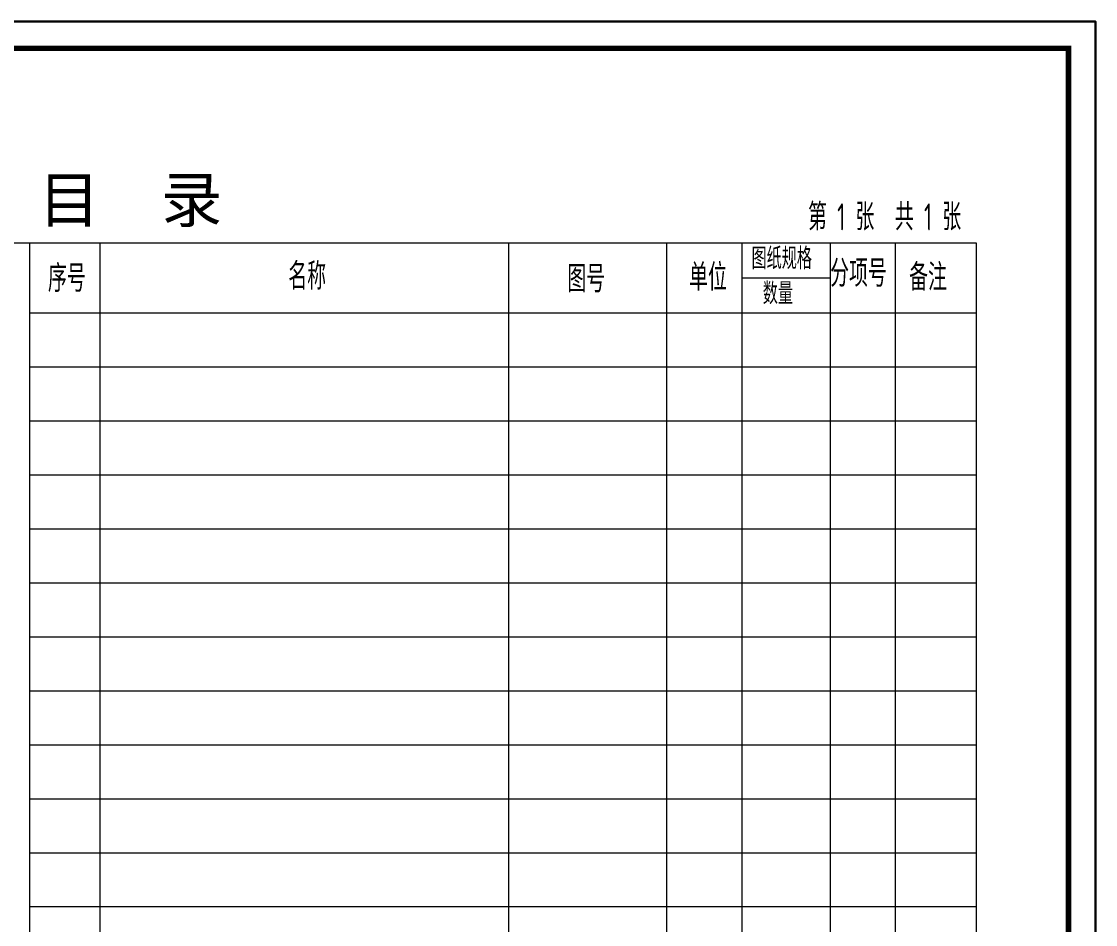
# Model space of a CAD drawing. Extents: x -124594 to 516503, y -3148 to 203159.
# Drawn here: x -102482 to -82594, y 156717 to 173449 of the extents above; entities that cross this region are included whole.
import ezdxf

# ---------------------------------------------------------------- set-up
doc = ezdxf.new("R2010")
doc.units = 0
doc.header["$LTSCALE"] = 1000
doc.header["$MEASUREMENT"] = 0
for name, color, linetype in [('bianmulu_lp', 7, 'Continuous'), ('PUB_TITLE', 4, 'Continuous'), ('S-PL', 2, 'Continuous'), ('打印框线', 7, 'Continuous'), ('标准打印框线2025-06-18-12-15', 7, 'Continuous')]:
    doc.layers.add(name, color=color, linetype=linetype)
doc.styles.add('TSSD_Rein', font='gbenor.shx', dxfattribs={"width": 0.7, "bigfont": 'hztxt.shx'})
doc.styles.add('WMF-宋体0', font='宋体.ttf')

msp = doc.modelspace()

# ---------------------------------------------------------------- linework, layer by layer
at = {"color": 7, "lineweight": 0}
for points in [[(-120159, 169348), (-84806, 169348)], [(-89146, 168698), (-87506, 168698)]]:
    msp.add_lwpolyline(points, dxfattribs=at)
at = {"layer": 'bianmulu_lp', "color": 7, "lineweight": 0}
for points in [[(-102332, 169348), (-102332, 148048)], [(-101029, 169348), (-101029, 148048)], [(-93464, 169348), (-93464, 148048)], [(-90539, 169348), (-90539, 148048)], [(-89146, 169348), (-89146, 148048)], [(-87506, 169348), (-87506, 148048)], [(-86306, 169348), (-86306, 148048)], [(-84806, 169348), (-84806, 148048)], [(-102332, 168048), (-84806, 168048)], [(-102332, 167048), (-84806, 167048)], [(-102332, 166048), (-84806, 166048)], [(-102332, 165048), (-84806, 165048)], [(-102332, 164048), (-84806, 164048)], [(-102332, 163048), (-84806, 163048)], [(-102332, 162048), (-84806, 162048)], [(-102332, 161048), (-84806, 161048)], [(-102332, 160048), (-84806, 160048)], [(-102332, 159048), (-84806, 159048)], [(-102332, 158048), (-84806, 158048)], [(-102332, 157048), (-84806, 157048)]]:
    msp.add_lwpolyline(points, dxfattribs=at)
at = {"layer": 'PUB_TITLE'}
msp.add_lwpolyline([(-124594, 143749), (-82594, 143749), (-82594, 173449), (-124594, 173449)], close=True, dxfattribs=at)
at = {"layer": 'PUB_TITLE', "const_width": 100}
msp.add_lwpolyline([(-122094, 144249), (-83094, 144249), (-83094, 172949), (-122094, 172949)], close=True, dxfattribs=at)
at = {"layer": 'S-PL', "ltscale": 0.3}
msp.add_lwpolyline([(-124594, 173449), (-82594, 173449), (-82594, 143749), (-124594, 143749)], close=True, dxfattribs=at)
at = {"layer": '打印框线'}
msp.add_lwpolyline([(-124594, 143749), (-124594, 173449), (-82594, 173449), (-82594, 143749)], close=True, dxfattribs=at)
at = {"layer": '标准打印框线2025-06-18-12-15'}
msp.add_lwpolyline([(-124594, 143749), (-82594, 143749), (-82594, 173449), (-124594, 173449)], close=True, dxfattribs=at)

# ---------------------------------------------------------------- texts
at = {"color": 7, "lineweight": 0, "style": 'WMF-宋体0'}
msp.add_text('图  纸  目  录', height=832.7, dxfattribs=at).set_placement((-106704, 169731))
at = {"color": 7, "lineweight": 0, "style": 'TSSD_Rein', "width": 0.7}
for s, height, p in [('第 1 张  共 1 张', 500, (-87917, 169578)), ('图纸规格', 400, (-88964, 168859)), ('分项号', 500, (-87508, 168532)), ('序号', 500, (-101992, 168439)), ('名称', 500, (-97542, 168479)), ('图号', 500, (-92375, 168429)), ('单位', 500, (-90119, 168460)), ('备注', 500, (-86045, 168460)), ('数量', 400, (-88755, 168210))]:
    msp.add_text(s, height=height, dxfattribs=at).set_placement(p)

doc.saveas('drawing.dxf')
